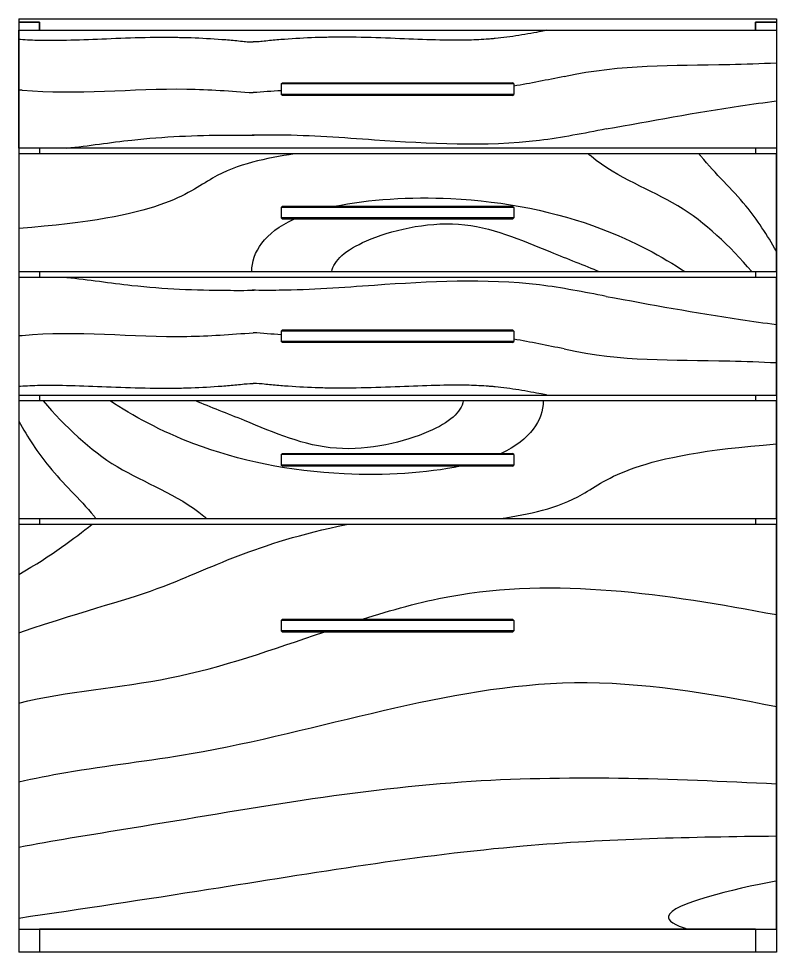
# Model space of a CAD drawing. Header units: millimetres. Extents: x 4413 to 32800, y 1732 to 26183.
# Drawn here: x 17595 to 18247, y 20638 to 21441 of the extents above; entities that cross this region are included whole.
import ezdxf

# ---------------------------------------------------------------- set-up
doc = ezdxf.new("R2010")
doc.units = ezdxf.units.MM

msp = doc.modelspace()

# ---------------------------------------------------------------- linework, layer by layer
at = {"color": 7}
for p, q in [((17595.12, 21440.79), (17595.12, 21437.79)), ((18247.12, 21440.79), (18247.12, 21437.79)), ((17595.12, 21437.79), (17595.12, 20637.79)), ((18247.12, 21437.79), (18247.12, 20637.79)), ((17821.12, 21384.67), (17822.12, 21385.67)), ((17821.12, 21384.67), (17821.12, 21375.67)), ((18021.12, 21384.67), (18020.12, 21385.67)), ((18021.12, 21384.67), (18021.12, 21375.67)), ((17822.12, 21374.67), (17821.12, 21375.67)), ((18020.12, 21374.67), (18021.12, 21375.67)), ((17613.12, 21329.55), (17613.12, 21324.55)), ((18229.12, 21329.55), (18229.12, 21324.55)), ((17821.12, 21278.42), (17822.12, 21279.42)), ((17821.12, 21278.42), (17821.12, 21269.42)), ((18021.12, 21278.42), (18020.12, 21279.42)), ((18021.12, 21278.42), (18021.12, 21269.42)), ((17822.12, 21268.42), (17821.12, 21269.42)), ((18020.12, 21268.42), (18021.12, 21269.42)), ((17613.12, 21223.3), (17613.12, 21218.3)), ((18229.12, 21223.3), (18229.12, 21218.3)), ((17821.12, 21172.17), (17822.12, 21173.17)), ((17821.12, 21172.17), (17821.12, 21163.17)), ((18021.12, 21172.17), (18020.12, 21173.17)), ((18021.12, 21172.17), (18021.12, 21163.17)), ((17822.12, 21162.17), (17821.12, 21163.17)), ((18020.12, 21162.17), (18021.12, 21163.17)), ((17613.12, 21117.05), (17613.12, 21112.05)), ((18229.12, 21117.05), (18229.12, 21112.05)), ((17821.12, 21065.92), (17822.12, 21066.92)), ((17821.12, 21065.92), (17821.12, 21056.92)), ((18021.12, 21065.92), (18020.12, 21066.92)), ((18021.12, 21065.92), (18021.12, 21056.92)), ((17822.12, 21055.92), (17821.12, 21056.92)), ((18020.12, 21055.92), (18021.12, 21056.92)), ((17613.12, 21010.8), (17613.12, 21005.8)), ((18229.12, 21010.8), (18229.12, 21005.8)), ((17821.12, 20923.29), (17822.12, 20924.29)), ((17821.12, 20923.29), (17821.12, 20914.29)), ((18021.12, 20923.29), (18020.12, 20924.29)), ((18021.12, 20923.29), (18021.12, 20914.29)), ((17822.12, 20913.29), (17821.12, 20914.29)), ((18020.12, 20913.29), (18021.12, 20914.29)), ((17595.12, 20657.79), (17595.12, 20657.79)), ((17613.12, 20657.79), (17613.12, 20637.79)), ((18229.12, 20657.79), (18229.12, 20637.79)), ((18247.12, 20657.79), (18247.12, 20657.79))]:
    msp.add_line(p, q, dxfattribs=at)
at = {"color": 8}
for p, q in [((17595.12, 21440.79), (18247.12, 21440.79)), ((17613.12, 21437.79), (17595.12, 21437.79)), ((17595.12, 21437.79), (17613.12, 21437.79)), ((17613.12, 21437.79), (17613.12, 21430.8)), ((17613.12, 21430.8), (17613.12, 21437.79)), ((18229.12, 21437.79), (18247.12, 21437.79)), ((18229.12, 21437.79), (18229.12, 21430.8)), ((18247.12, 21437.79), (18229.12, 21437.79)), ((18229.12, 21430.8), (18229.12, 21437.79))]:
    msp.add_line(p, q, dxfattribs=at)
at = {"color": 7}
for points in [[(18247.12, 21430.8), (18247.12, 21329.55), (17595.12, 21329.55), (17595.12, 21430.8)], [(17595.12, 21324.55), (17595.12, 21223.3), (18247.12, 21223.3), (18247.12, 21324.55)], [(18247.12, 21117.05), (18247.12, 21218.3), (17595.12, 21218.3), (17595.12, 21117.05)], [(18247.12, 21010.8), (18247.12, 21112.05), (17595.12, 21112.05), (17595.12, 21010.8)], [(17595.12, 20657.79), (18247.12, 20657.79), (18247.12, 21005.8), (17595.12, 21005.8)]]:
    msp.add_lwpolyline(points, close=True, dxfattribs=at)
at = {"color": 8}
for points in [[(18021.12, 21384.67), (17952.12, 21384.67), (17821.12, 21384.67)], [(18021.12, 21375.67), (17952.12, 21375.67), (17821.12, 21375.67)], [(18021.12, 21278.42), (17952.12, 21278.42), (17821.12, 21278.42)], [(18021.12, 21269.42), (17952.12, 21269.42), (17821.12, 21269.42)], [(18021.12, 21172.17), (17952.12, 21172.17), (17821.12, 21172.17)], [(18021.12, 21163.17), (17952.12, 21163.17), (17821.12, 21163.17)], [(18021.12, 21065.92), (17952.12, 21065.92), (17821.12, 21065.92)], [(18021.12, 21056.92), (17952.12, 21056.92), (17821.12, 21056.92)], [(18021.12, 20923.29), (17952.12, 20923.29), (17821.12, 20923.29)], [(18021.12, 20914.29), (17952.12, 20914.29), (17821.12, 20914.29)]]:
    msp.add_lwpolyline(points, dxfattribs=at)
at = {"color": 7}
for points in [[(17822.12, 21385.67), (17952.12, 21385.67), (18020.12, 21385.67)], [(18020.12, 21374.67), (17952.12, 21374.67), (17822.12, 21374.67)], [(17822.12, 21279.42), (17952.12, 21279.42), (18020.12, 21279.42)], [(18020.12, 21268.42), (17952.12, 21268.42), (17822.12, 21268.42)], [(17822.12, 21173.17), (17952.12, 21173.17), (18020.12, 21173.17)], [(18020.12, 21162.17), (17952.12, 21162.17), (17822.12, 21162.17)], [(17822.12, 21066.92), (17952.12, 21066.92), (18020.12, 21066.92)], [(18020.12, 21055.92), (17952.12, 21055.92), (17822.12, 21055.92)], [(17822.12, 20924.29), (17952.12, 20924.29), (18020.12, 20924.29)], [(18020.12, 20913.29), (17952.12, 20913.29), (17822.12, 20913.29)], [(18229.12, 20657.79), (17921.12, 20657.79), (17613.12, 20657.79)], [(18247.12, 20637.79), (17921.12, 20637.79), (17595.12, 20637.79)]]:
    msp.add_lwpolyline(points, dxfattribs=at)
at = {"color": 31}
for points, knots in [([(17595.12, 21423.15), (17595.6, 21423.12), (17596.08, 21423.08), (17599.27, 21422.87), (17602.02, 21422.72), (17610.42, 21422.37), (17616.21, 21422.26), (17631.45, 21422.25), (17641.16, 21422.49), (17661.44, 21423.19), (17672, 21423.66), (17693.94, 21424.46), (17705.33, 21424.8), (17721.48, 21424.88), (17725.91, 21424.86), (17734.75, 21424.73), (17739.17, 21424.62), (17752.42, 21424.16), (17761.25, 21423.67), (17772.21, 21422.83), (17774.33, 21422.66), (17780.71, 21422.11), (17784.97, 21421.7), (17790.7, 21421.08), (17792.22, 21420.91), (17796.93, 21420.8)], [62.541091, 62.541091, 62.541091, 62.541091, 63.906257, 63.906257, 71.54611, 71.54611, 86.825814, 86.825814, 110.53599, 110.53599, 134.246166, 134.246166, 157.956342, 157.956342, 166.728392, 166.728392, 175.500443, 175.500443, 193.044544, 193.044544, 197.275846, 197.275846, 205.73845, 205.73845, 208.690639, 208.690639, 208.690639, 208.690639]), ([(18049.6, 21430.8), (18049.64, 21430.8), (18049.64, 21430.8), (18039.87, 21428.85), (18032.54, 21427.49), (18018.47, 21425.23), (18011.73, 21424.33), (18003.98, 21423.58), (18002.66, 21423.46), (18000, 21423.24), (17998.66, 21423.14), (17994.6, 21422.87), (17991.85, 21422.72), (17983.44, 21422.37), (17977.66, 21422.26), (17962.42, 21422.25), (17952.71, 21422.49), (17932.43, 21423.19), (17921.87, 21423.66), (17899.93, 21424.46), (17888.54, 21424.8), (17872.39, 21424.88), (17867.96, 21424.86), (17859.12, 21424.73), (17854.7, 21424.62), (17841.45, 21424.16), (17832.62, 21423.67), (17821.66, 21422.83), (17819.54, 21422.66), (17813.15, 21422.11), (17808.9, 21421.7), (17803.17, 21421.08), (17801.65, 21420.91), (17796.93, 21420.8)], [0, 0, 0, 0, 18.755468, 18.755468, 37.510937, 37.510937, 56.266405, 56.266405, 60.086331, 60.086331, 63.906257, 63.906257, 71.54611, 71.54611, 86.825814, 86.825814, 110.53599, 110.53599, 134.246166, 134.246166, 157.956342, 157.956342, 166.728392, 166.728392, 175.500443, 175.500443, 193.044544, 193.044544, 197.275846, 197.275846, 205.73845, 205.73845, 208.690639, 208.690639, 208.690639, 208.690639]), ([(18064.55, 21391.11), (18115.88, 21402.17), (18166.14, 21399.72), (18233.71, 21402.26), (18247.12, 21402.86)], [0, 0, 0, 0, 1, 1.25442, 1.25442, 1.25442, 1.25442]), ([(17595.12, 21379.73), (17596.16, 21379.62), (17644.01, 21374.84), (17711.86, 21383.46), (17777.95, 21378.56), (17796.93, 21377.16)], [66.759004, 66.759004, 66.759004, 66.759004, 69.920733, 211.596051, 268.692799, 268.692799, 268.692799, 268.692799]), ([(18100.78, 21345.91), (18139.22, 21352.95), (18187.81, 21361.85), (18236.85, 21368.77), (18247.12, 21369.99)], [0, 0, 0, 0, 117.300387, 148.278865, 148.278865, 148.278865, 148.278865]), ([(17636.45, 21329.55), (17655.14, 21331.44), (17702.19, 21338.76), (17754.83, 21340.8), (17789.99, 21340.69), (17797.76, 21340.67)], [111.182258, 111.182258, 111.182258, 111.182258, 166.033964, 248.112932, 271.39196, 271.39196, 271.39196, 271.39196]), ([(17832.37, 21324.55), (17807.9, 21320.65), (17760.14, 21311.73), (17718.76, 21269.51), (17595.12, 21260.35)], [5.228268, 5.228268, 5.228268, 5.228268, 6, 6.777142, 6.777142, 6.777142, 6.777142]), ([(18226.03, 21223.3), (18206.85, 21245.44), (18165.83, 21285.21), (18110.37, 21303.4), (18085.98, 21323.84), (18085.15, 21324.55)], [43.745412, 43.745412, 43.745412, 43.745412, 108.321325, 172.611854, 174.879784, 174.879784, 174.879784, 174.879784]), ([(18247.12, 21240.81), (18239.25, 21254.59), (18220.5, 21283.96), (18194.28, 21307.65), (18181.11, 21323.84), (18180.55, 21324.55)], [25.874695, 25.874695, 25.874695, 25.874695, 61.217795, 104.260494, 106.194127, 106.194127, 106.194127, 106.194127]), ([(17866.9, 21279.42), (17896.15, 21285.57), (17981.42, 21290.55), (18090.1, 21268.06), (18149.29, 21236.01), (18168.43, 21223.3)], [4.261134, 4.261134, 4.261134, 4.261134, 5, 6, 6.73051, 6.73051, 6.73051, 6.73051]), ([(17864.49, 21223.3), (17866.27, 21232.88), (17887.51, 21251.87), (17976.31, 21273.56), (18041.93, 21243.96), (18082.1, 21228.61), (18094.78, 21223.3)], [3.109609, 3.109609, 3.109609, 3.109609, 4, 5, 6, 6.576123, 6.576123, 6.576123, 6.576123]), ([(17636.45, 21218.3), (17655.14, 21216.4), (17702.19, 21209.08), (17754.83, 21207.04), (17789.99, 21207.15), (17797.76, 21207.17)], [111.182258, 111.182258, 111.182258, 111.182258, 166.033964, 248.112932, 271.39196, 271.39196, 271.39196, 271.39196]), ([(18100.78, 21201.93), (18139.22, 21194.89), (18187.81, 21185.99), (18236.85, 21179.07), (18247.12, 21177.85)], [0, 0, 0, 0, 117.300387, 148.278865, 148.278865, 148.278865, 148.278865]), ([(17595.12, 21168.11), (17596.16, 21168.22), (17644.01, 21173), (17711.86, 21164.38), (17777.95, 21169.28), (17796.93, 21170.68)], [66.759004, 66.759004, 66.759004, 66.759004, 69.920733, 211.596051, 268.692799, 268.692799, 268.692799, 268.692799]), ([(18064.55, 21156.73), (18115.88, 21145.67), (18166.14, 21148.12), (18233.71, 21145.58), (18247.12, 21144.98)], [0, 0, 0, 0, 1, 1.25442, 1.25442, 1.25442, 1.25442]), ([(17595.12, 21124.69), (17595.6, 21124.72), (17596.08, 21124.76), (17599.27, 21124.97), (17602.02, 21125.12), (17610.42, 21125.47), (17616.21, 21125.58), (17631.45, 21125.59), (17641.16, 21125.35), (17661.44, 21124.65), (17672, 21124.18), (17693.94, 21123.38), (17705.33, 21123.04), (17721.48, 21122.96), (17725.91, 21122.98), (17734.75, 21123.11), (17739.17, 21123.22), (17752.42, 21123.68), (17761.25, 21124.17), (17772.21, 21125.01), (17774.33, 21125.18), (17780.71, 21125.74), (17784.97, 21126.15), (17790.7, 21126.76), (17792.22, 21126.93), (17796.93, 21127.04)], [62.541091, 62.541091, 62.541091, 62.541091, 63.906257, 63.906257, 71.54611, 71.54611, 86.825814, 86.825814, 110.53599, 110.53599, 134.246166, 134.246166, 157.956342, 157.956342, 166.728392, 166.728392, 175.500443, 175.500443, 193.044544, 193.044544, 197.275846, 197.275846, 205.73845, 205.73845, 208.690639, 208.690639, 208.690639, 208.690639]), ([(18049.6, 21117.05), (18049.64, 21117.05), (18049.64, 21117.05), (18039.87, 21118.99), (18032.54, 21120.35), (18018.47, 21122.61), (18011.73, 21123.51), (18003.98, 21124.26), (18002.66, 21124.38), (18000, 21124.6), (17998.66, 21124.7), (17994.6, 21124.97), (17991.85, 21125.12), (17983.44, 21125.47), (17977.66, 21125.58), (17962.42, 21125.59), (17952.71, 21125.35), (17932.43, 21124.65), (17921.87, 21124.18), (17899.93, 21123.38), (17888.54, 21123.04), (17872.39, 21122.96), (17867.96, 21122.98), (17859.12, 21123.11), (17854.7, 21123.22), (17841.45, 21123.68), (17832.62, 21124.17), (17821.66, 21125.01), (17819.54, 21125.18), (17813.15, 21125.74), (17808.9, 21126.15), (17803.17, 21126.76), (17801.65, 21126.93), (17796.93, 21127.04)], [0, 0, 0, 0, 18.755468, 18.755468, 37.510937, 37.510937, 56.266405, 56.266405, 60.086331, 60.086331, 63.906257, 63.906257, 71.54611, 71.54611, 86.825814, 86.825814, 110.53599, 110.53599, 134.246166, 134.246166, 157.956342, 157.956342, 166.728392, 166.728392, 175.500443, 175.500443, 193.044544, 193.044544, 197.275846, 197.275846, 205.73845, 205.73845, 208.690639, 208.690639, 208.690639, 208.690639]), ([(17616.2, 21112.05), (17635.39, 21089.9), (17676.4, 21050.13), (17731.87, 21031.94), (17756.26, 21011.5), (17757.08, 21010.8)], [43.745412, 43.745412, 43.745412, 43.745412, 108.321325, 172.611854, 174.879784, 174.879784, 174.879784, 174.879784]), ([(17975.33, 21055.92), (17946.09, 21049.77), (17860.82, 21044.79), (17752.14, 21067.28), (17692.95, 21099.33), (17673.8, 21112.05)], [4.261134, 4.261134, 4.261134, 4.261134, 5, 6, 6.73051, 6.73051, 6.73051, 6.73051]), ([(17977.74, 21112.05), (17975.97, 21102.46), (17954.73, 21083.47), (17865.92, 21061.78), (17800.31, 21091.38), (17760.14, 21106.73), (17747.45, 21112.05)], [3.109609, 3.109609, 3.109609, 3.109609, 4, 5, 6, 6.576123, 6.576123, 6.576123, 6.576123]), ([(17595.12, 21094.53), (17602.99, 21080.75), (17621.74, 21051.38), (17647.95, 21027.69), (17661.12, 21011.5), (17661.68, 21010.8)], [25.874695, 25.874695, 25.874695, 25.874695, 61.217795, 104.260494, 106.194127, 106.194127, 106.194127, 106.194127]), ([(18009.87, 21010.8), (18034.34, 21014.69), (18082.09, 21023.61), (18123.48, 21065.83), (18247.12, 21074.99)], [5.228268, 5.228268, 5.228268, 5.228268, 6, 6.777142, 6.777142, 6.777142, 6.777142]), ([(17595.12, 20912.7), (17658.55, 20933.83), (17727.35, 20949.91), (17798.74, 20989.56), (17877.22, 21005.8)], [0.311341, 0.311341, 0.311341, 0.311341, 1, 1.860448, 1.860448, 1.860448, 1.860448]), ([(17890.91, 20924.29), (17915.85, 20932.25), (18030.33, 20964.36), (18151.7, 20946.27), (18247.12, 20928.24)], [318.799291, 318.799291, 318.799291, 318.799291, 377.710932, 588.774232, 588.774232, 588.774232, 588.774232]), ([(17595.12, 20852.12), (17636.95, 20862.68), (17729.02, 20867.81), (17814.35, 20898.51), (17857.76, 20913.29)], [92.444741, 92.444741, 92.444741, 92.444741, 190.23672, 292.693347, 292.693347, 292.693347, 292.693347]), ([(17595.12, 20784.49), (17608.59, 20787.4), (17657.74, 20797.11), (17818.74, 20814.55), (18020.17, 20889.19), (18189.06, 20860.86), (18247.12, 20849.09)], [87.890104, 87.890104, 87.890104, 87.890104, 118.833453, 200.388712, 451.067413, 582.142604, 582.142604, 582.142604, 582.142604]), ([(17595.12, 20728.21), (17624.45, 20733.99), (17751.88, 20753.65), (17967.38, 20794.33), (18156.49, 20787.34), (18247.12, 20782.72)], [84.936876, 84.936876, 84.936876, 84.936876, 151.917193, 372.563595, 575.182337, 575.182337, 575.182337, 575.182337]), ([(17595.12, 20667.26), (17649.63, 20675.27), (17794.19, 20696.94), (18010.46, 20733.73), (18174.31, 20737.15), (18247.12, 20737.9)], [82.536693, 82.536693, 82.536693, 82.536693, 206.085979, 410.238567, 573.236181, 573.236181, 573.236181, 573.236181]), ([(18247.12, 20699.17), (18246.96, 20699.14), (18210.2, 20692.03), (18136.21, 20674.71), (18159.89, 20661.02), (18171.01, 20657.79)], [31.60667, 31.60667, 31.60667, 31.60667, 31.913932, 104.506773, 132.986109, 132.986109, 132.986109, 132.986109])]:
    msp.add_open_spline(points, degree=3, knots=knots, dxfattribs=at)
for points in [[(18064.55, 21391.11), (18050.09, 21388.12), (18035.63, 21385.12), (18021.12, 21382.76)], [(17821.12, 21378.86), (17813.05, 21378.35), (17804.99, 21377.75), (17796.93, 21377.16)], [(17795.75, 21223.3), (17795.61, 21239.79), (17806.85, 21256.75), (17831.92, 21268.42)], [(17821.12, 21168.98), (17813.05, 21169.49), (17804.99, 21170.09), (17796.93, 21170.68)], [(18064.55, 21156.73), (18050.09, 21159.72), (18035.63, 21162.72), (18021.12, 21165.08)], [(18046.48, 21112.05), (18046.62, 21095.55), (18035.39, 21078.59), (18010.31, 21066.92)], [(17595.12, 20962.77), (17624.78, 20979.6), (17642.77, 20993.89), (17658.06, 21005.8)]]:
    msp.add_open_spline(points, degree=3, dxfattribs=at)
for points in [[(18100.78, 21345.91), (18043.33, 21336.08), (17901.36, 21336.41), (17819.39, 21340.67), (17796.11, 21340.67)], [(18100.78, 21201.93), (18043.33, 21211.76), (17901.36, 21211.43), (17819.39, 21207.17), (17796.11, 21207.17)]]:
    msp.add_spline(points, degree=3, dxfattribs=at)

doc.saveas('drawing.dxf')
